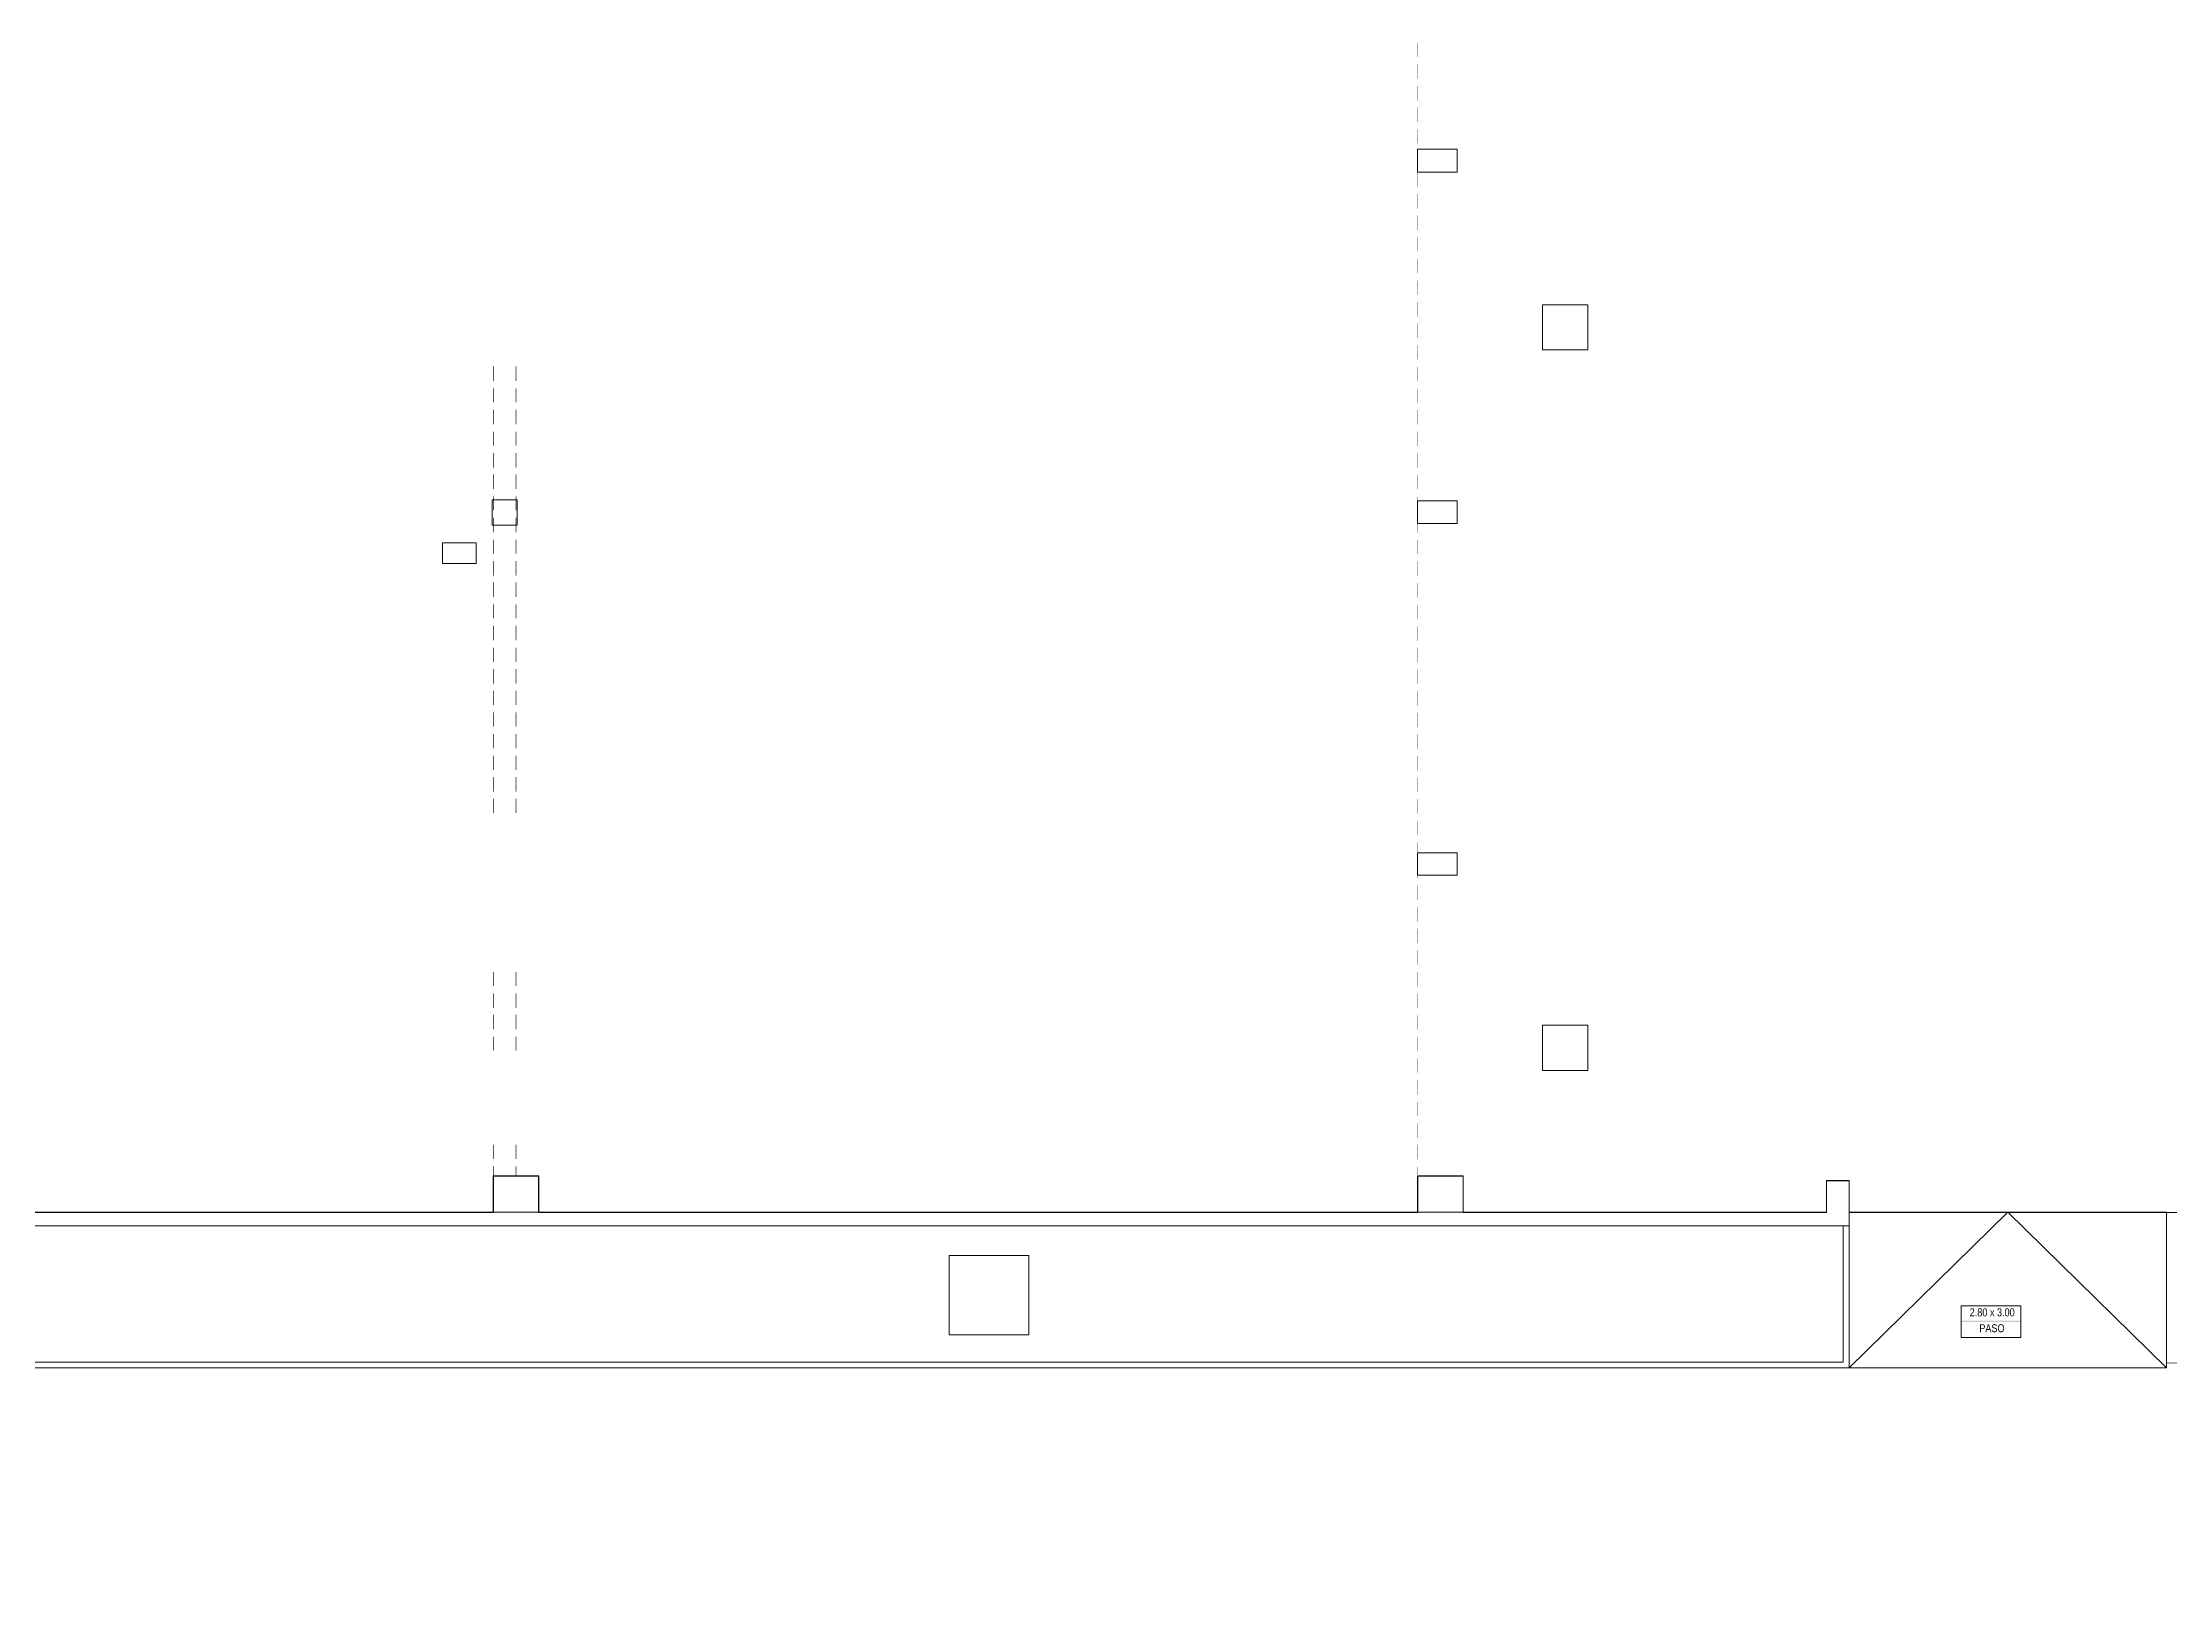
# Model space of a CAD drawing. Header units: millimetres. Extents: x -1039 to -616, y 378 to 719.
# Drawn here: x -800.64 to -779.36, y 581.68 to 597.33 of the extents above; entities that cross this region are included whole.
import ezdxf

# ---------------------------------------------------------------- set-up
doc = ezdxf.new("R2010")
doc.units = ezdxf.units.MM
for name, color, linetype in [('PDF_E-Estructura A', 7, 'CONTINUOUS'), ('PDF_P-Columnas concreto', 7, 'CONTINUOUS'), ('PDF_P-M Lamina', 7, 'CONTINUOUS'), ('PDF_P-Muros Acabados', 7, 'CONTINUOUS'), ('PDF_P-Piso', 7, 'CONTINUOUS'), ('PDF_P-Texto', 7, 'CONTINUOUS'), ('PDF_Texto', 7, 'CONTINUOUS')]:
    doc.layers.add(name, color=color, linetype=linetype)
doc.layers.add('PDF_P-Hatch TODO', color=252, linetype='CONTINUOUS', true_color=0x989898)
doc.layers.add('PDF_P-Proyeccion', color=252, linetype='CONTINUOUS', true_color=0x989898)
doc.styles.add('PDF Arial Narrow', font='PDF Arial Narrow')

msp = doc.modelspace()

# ---------------------------------------------------------------- linework, layer by layer
at = {"layer": 'PDF_E-Estructura A', "lineweight": 5}
msp.add_lwpolyline([(-796.639, 592.333), (-796.302, 592.333), (-796.302, 592.127), (-796.639, 592.127)], close=True, dxfattribs=at)
at = {"layer": 'PDF_P-Columnas concreto', "lineweight": 5}
for points in [[(-785.637, 594.261), (-785.181, 594.261), (-785.181, 594.713), (-785.637, 594.713)], [(-785.637, 587.057), (-785.181, 587.057), (-785.181, 587.508), (-785.637, 587.508)], [(-790.775, 584.412), (-791.569, 584.412), (-791.569, 585.206), (-790.775, 585.206)]]:
    msp.add_lwpolyline(points, close=True, dxfattribs=at)
at = {"layer": 'PDF_P-Hatch TODO', "lineweight": 0}
msp.add_lwpolyline([(-778.79, 585.637), (-782.57, 585.637), (-782.57, 585.956), (-782.796, 585.956), (-782.796, 585.637), (-786.43, 585.637), (-786.43, 586.001), (-786.884, 586.001), (-786.884, 585.637), (-795.675, 585.637), (-795.675, 586.001), (-796.131, 586.001), (-796.131, 585.637), (-810.617, 585.637)], dxfattribs=at)
at = {"layer": 'PDF_P-M Lamina', "lineweight": 5}
for points in [[(-810.605, 584.139), (-782.627, 584.139), (-782.627, 585.502)], [(-810.605, 584.084), (-782.568, 584.084), (-782.568, 585.502)], [(-779.394, 585.502), (-779.394, 584.13), (-769.012, 584.412)]]:
    msp.add_lwpolyline(points, dxfattribs=at)
at = {"layer": 'PDF_P-Muros Acabados', "lineweight": 5}
for points in [[(-786.886, 596.04), (-786.886, 596.268), (-786.489, 596.268), (-786.489, 596.04)], [(-796.142, 592.51), (-795.891, 592.51), (-795.891, 592.761), (-796.142, 592.761)], [(-786.886, 592.524), (-786.886, 592.752), (-786.489, 592.752), (-786.489, 592.524)], [(-786.886, 589.009), (-786.886, 589.232), (-786.489, 589.232), (-786.489, 589.009)]]:
    msp.add_lwpolyline(points, close=True, dxfattribs=at)
for points in [[(-810.842, 585.425), (-810.806, 581.677), (-810.587, 581.677), (-810.614, 585.502), (-782.568, 585.502), (-782.568, 585.954), (-782.796, 585.954), (-782.796, 585.639), (-810.614, 585.639), (-810.614, 586.227), (-810.842, 586.227), (-810.842, 585.99)], [(-795.677, 585.639), (-795.677, 585.999), (-796.128, 585.999), (-796.128, 585.639)], [(-786.43, 585.639), (-786.43, 585.999), (-786.886, 585.999), (-786.886, 585.639)]]:
    msp.add_lwpolyline(points, dxfattribs=at)
at = {"layer": 'PDF_P-Piso', "lineweight": 5}
msp.add_lwpolyline([(-779.394, 585.639), (-782.568, 585.639), (-782.568, 584.084), (-779.394, 584.084)], close=True, dxfattribs=at)
msp.add_lwpolyline([(-782.568, 584.084), (-780.981, 585.639), (-779.394, 584.084)], dxfattribs=at)
at = {"layer": 'PDF_P-Proyeccion', "lineweight": 0}
for points in [[(-796.128, 585.999), (-796.128, 586.004)], [(-795.9, 585.999), (-795.905, 585.999)], [(-786.881, 585.999), (-786.886, 585.999)]]:
    msp.add_lwpolyline(points, dxfattribs=at)
at = {"layer": 'PDF_P-Proyeccion'}
for points in [[(-786.881, 597.334), (-786.886, 597.334), (-786.881, 597.189)], [(-786.886, 597.334), (-786.881, 597.189), (-786.886, 597.189)], [(-786.881, 597.116), (-786.886, 597.116), (-786.881, 596.974)], [(-786.886, 597.116), (-786.881, 596.974), (-786.886, 596.974)], [(-786.881, 596.901), (-786.886, 596.901), (-786.881, 596.755)], [(-786.886, 596.901), (-786.881, 596.755), (-786.886, 596.755)], [(-786.881, 596.687), (-786.886, 596.687), (-786.881, 596.541)], [(-786.886, 596.687), (-786.881, 596.541), (-786.886, 596.541)], [(-786.881, 596.468), (-786.886, 596.468), (-786.881, 596.327)], [(-786.886, 596.468), (-786.881, 596.327), (-786.886, 596.327)], [(-786.881, 596.254), (-786.886, 596.254), (-786.881, 596.108)], [(-786.886, 596.254), (-786.881, 596.108), (-786.886, 596.108)], [(-786.881, 596.035), (-786.886, 596.035), (-786.881, 595.894)], [(-786.886, 596.035), (-786.881, 595.894), (-786.886, 595.894)], [(-786.881, 595.821), (-786.886, 595.821), (-786.881, 595.675)], [(-786.886, 595.821), (-786.881, 595.675), (-786.886, 595.675)], [(-786.881, 595.606), (-786.886, 595.606), (-786.881, 595.46)], [(-786.886, 595.606), (-786.881, 595.46), (-786.886, 595.46)], [(-786.881, 595.388), (-786.886, 595.388), (-786.881, 595.246)], [(-786.886, 595.388), (-786.881, 595.246), (-786.886, 595.246)], [(-786.881, 595.173), (-786.886, 595.173), (-786.881, 595.027)], [(-786.886, 595.173), (-786.881, 595.027), (-786.886, 595.027)], [(-786.881, 594.954), (-786.886, 594.954), (-786.881, 594.813)], [(-786.886, 594.954), (-786.881, 594.813), (-786.886, 594.813)], [(-786.881, 594.74), (-786.886, 594.74), (-786.881, 594.594)], [(-786.886, 594.74), (-786.881, 594.594), (-786.886, 594.594)], [(-786.881, 594.526), (-786.886, 594.526), (-786.881, 594.38)], [(-786.886, 594.526), (-786.881, 594.38), (-786.886, 594.38)], [(-786.881, 594.307), (-786.886, 594.307), (-786.881, 594.166)], [(-786.886, 594.307), (-786.881, 594.166), (-786.886, 594.166)], [(-796.133, 593.951), (-796.128, 593.951), (-796.133, 594.097)], [(-796.128, 593.951), (-796.133, 594.097), (-796.128, 594.097)], [(-795.9, 594.097), (-795.905, 594.097), (-795.9, 593.951)], [(-795.905, 594.097), (-795.9, 593.951), (-795.905, 593.951)], [(-786.881, 594.093), (-786.886, 594.093), (-786.881, 593.947)], [(-786.886, 594.093), (-786.881, 593.947), (-786.886, 593.947)], [(-796.133, 593.737), (-796.128, 593.737), (-796.133, 593.878)], [(-796.128, 593.737), (-796.133, 593.878), (-796.128, 593.878)], [(-795.9, 593.878), (-795.905, 593.878), (-795.9, 593.737)], [(-795.905, 593.878), (-795.9, 593.737), (-795.905, 593.737)], [(-786.881, 593.874), (-786.886, 593.874), (-786.881, 593.732)], [(-786.886, 593.874), (-786.881, 593.732), (-786.886, 593.732)], [(-796.133, 593.518), (-796.128, 593.518), (-796.133, 593.664)], [(-796.128, 593.518), (-796.133, 593.664), (-796.128, 593.664)], [(-795.9, 593.664), (-795.905, 593.664), (-795.9, 593.518)], [(-795.905, 593.664), (-795.9, 593.518), (-795.905, 593.518)], [(-786.881, 593.659), (-786.886, 593.659), (-786.881, 593.513)], [(-786.886, 593.659), (-786.881, 593.513), (-786.886, 593.513)], [(-796.133, 593.304), (-796.128, 593.304), (-796.133, 593.445)], [(-796.128, 593.304), (-796.133, 593.445), (-796.128, 593.445)], [(-795.9, 593.445), (-795.905, 593.445), (-795.9, 593.304)], [(-795.905, 593.445), (-795.9, 593.304), (-795.905, 593.304)], [(-786.881, 593.445), (-786.886, 593.445), (-786.881, 593.299)], [(-786.886, 593.445), (-786.881, 593.299), (-786.886, 593.299)], [(-796.133, 593.085), (-796.128, 593.085), (-796.133, 593.231)], [(-796.128, 593.085), (-796.133, 593.231), (-796.128, 593.231)], [(-795.9, 593.231), (-795.905, 593.231), (-795.9, 593.085)], [(-795.905, 593.231), (-795.9, 593.085), (-795.905, 593.085)], [(-786.881, 593.226), (-786.886, 593.226), (-786.881, 593.085)], [(-786.886, 593.226), (-786.881, 593.085), (-786.886, 593.085)], [(-796.133, 592.871), (-796.128, 592.871), (-796.133, 593.016)], [(-796.128, 592.871), (-796.133, 593.016), (-796.128, 593.016)], [(-795.9, 593.016), (-795.905, 593.016), (-795.9, 592.871)], [(-795.905, 593.016), (-795.9, 592.871), (-795.905, 592.871)], [(-786.881, 593.012), (-786.886, 593.012), (-786.881, 592.866)], [(-786.886, 593.012), (-786.881, 592.866), (-786.886, 592.866)], [(-796.133, 592.656), (-796.128, 592.656), (-796.133, 592.798)], [(-796.128, 592.656), (-796.133, 592.798), (-796.128, 592.798)], [(-795.9, 592.798), (-795.905, 592.798), (-795.9, 592.656)], [(-795.905, 592.798), (-795.9, 592.656), (-795.905, 592.656)], [(-786.881, 592.793), (-786.886, 592.793), (-786.881, 592.652)], [(-786.886, 592.793), (-786.881, 592.652), (-786.886, 592.652)], [(-796.133, 592.437), (-796.128, 592.437), (-796.133, 592.583)], [(-796.128, 592.437), (-796.133, 592.583), (-796.128, 592.583)], [(-795.9, 592.583), (-795.905, 592.583), (-795.9, 592.437)], [(-795.905, 592.583), (-795.9, 592.437), (-795.905, 592.437)], [(-786.881, 592.579), (-786.886, 592.579), (-786.881, 592.433)], [(-786.886, 592.579), (-786.881, 592.433), (-786.886, 592.433)], [(-796.133, 592.223), (-796.128, 592.223), (-796.133, 592.364)], [(-796.128, 592.223), (-796.133, 592.364), (-796.128, 592.364)], [(-795.9, 592.364), (-795.905, 592.364), (-795.9, 592.223)], [(-795.905, 592.364), (-795.9, 592.223), (-795.905, 592.223)], [(-786.881, 592.364), (-786.886, 592.364), (-786.881, 592.219)], [(-786.886, 592.364), (-786.881, 592.219), (-786.886, 592.219)], [(-796.133, 592.004), (-796.128, 592.004), (-796.133, 592.15)], [(-796.128, 592.004), (-796.133, 592.15), (-796.128, 592.15)], [(-795.9, 592.15), (-795.905, 592.15), (-795.9, 592.004)], [(-795.905, 592.15), (-795.9, 592.004), (-795.905, 592.004)], [(-786.881, 592.146), (-786.886, 592.146), (-786.881, 592.004)], [(-786.886, 592.146), (-786.881, 592.004), (-786.886, 592.004)], [(-796.133, 591.79), (-796.128, 591.79), (-796.133, 591.936)], [(-796.128, 591.79), (-796.133, 591.936), (-796.128, 591.936)], [(-795.9, 591.936), (-795.905, 591.936), (-795.9, 591.79)], [(-795.905, 591.936), (-795.9, 591.79), (-795.905, 591.79)], [(-786.881, 591.931), (-786.886, 591.931), (-786.881, 591.785)], [(-786.886, 591.931), (-786.881, 591.785), (-786.886, 591.785)], [(-796.133, 591.576), (-796.128, 591.576), (-796.133, 591.717)], [(-796.128, 591.576), (-796.133, 591.717), (-796.128, 591.717)], [(-795.9, 591.717), (-795.905, 591.717), (-795.9, 591.576)], [(-795.905, 591.717), (-795.9, 591.576), (-795.905, 591.576)], [(-786.881, 591.712), (-786.886, 591.712), (-786.881, 591.571)], [(-786.886, 591.712), (-786.881, 591.571), (-786.886, 591.571)], [(-796.133, 591.357), (-796.128, 591.357), (-796.133, 591.503)], [(-796.128, 591.357), (-796.133, 591.503), (-796.128, 591.503)], [(-795.9, 591.503), (-795.905, 591.503), (-795.9, 591.357)], [(-795.905, 591.503), (-795.9, 591.357), (-795.905, 591.357)], [(-786.881, 591.498), (-786.886, 591.498), (-786.881, 591.352)], [(-786.886, 591.498), (-786.881, 591.352), (-786.886, 591.352)], [(-796.133, 591.142), (-796.128, 591.142), (-796.133, 591.284)], [(-796.128, 591.142), (-796.133, 591.284), (-796.128, 591.284)], [(-795.9, 591.284), (-795.905, 591.284), (-795.9, 591.142)], [(-795.905, 591.284), (-795.9, 591.142), (-795.905, 591.142)], [(-786.881, 591.284), (-786.886, 591.284), (-786.881, 591.138)], [(-786.886, 591.284), (-786.881, 591.138), (-786.886, 591.138)], [(-796.133, 590.924), (-796.128, 590.924), (-796.133, 591.07)], [(-796.128, 590.924), (-796.133, 591.07), (-796.128, 591.07)], [(-795.9, 591.07), (-795.905, 591.07), (-795.9, 590.924)], [(-795.905, 591.07), (-795.9, 590.924), (-795.905, 590.924)], [(-786.881, 591.065), (-786.886, 591.065), (-786.881, 590.924)], [(-786.886, 591.065), (-786.881, 590.924), (-786.886, 590.924)], [(-796.133, 590.709), (-796.128, 590.709), (-796.133, 590.855)], [(-796.128, 590.709), (-796.133, 590.855), (-796.128, 590.855)], [(-795.9, 590.855), (-795.905, 590.855), (-795.9, 590.709)], [(-795.905, 590.855), (-795.9, 590.709), (-795.905, 590.709)], [(-786.881, 590.851), (-786.886, 590.851), (-786.881, 590.705)], [(-786.886, 590.851), (-786.881, 590.705), (-786.886, 590.705)], [(-796.133, 590.495), (-796.128, 590.495), (-796.133, 590.636)], [(-796.128, 590.495), (-796.133, 590.636), (-796.128, 590.636)], [(-795.9, 590.636), (-795.905, 590.636), (-795.9, 590.495)], [(-795.905, 590.636), (-795.9, 590.495), (-795.905, 590.495)], [(-786.881, 590.632), (-786.886, 590.632), (-786.881, 590.49)], [(-786.886, 590.632), (-786.881, 590.49), (-786.886, 590.49)], [(-796.133, 590.276), (-796.128, 590.276), (-796.133, 590.422)], [(-796.128, 590.276), (-796.133, 590.422), (-796.128, 590.422)], [(-795.9, 590.422), (-795.905, 590.422), (-795.9, 590.276)], [(-795.905, 590.422), (-795.9, 590.276), (-795.905, 590.276)], [(-786.881, 590.417), (-786.886, 590.417), (-786.881, 590.272)], [(-786.886, 590.417), (-786.881, 590.272), (-786.886, 590.272)], [(-796.133, 590.062), (-796.128, 590.062), (-796.133, 590.203)], [(-796.128, 590.062), (-796.133, 590.203), (-796.128, 590.203)], [(-795.9, 590.203), (-795.905, 590.203), (-795.9, 590.062)], [(-795.905, 590.203), (-795.9, 590.062), (-795.905, 590.062)], [(-786.881, 590.203), (-786.886, 590.203), (-786.881, 590.057)], [(-786.886, 590.203), (-786.881, 590.057), (-786.886, 590.057)], [(-796.133, 589.843), (-796.128, 589.843), (-796.133, 589.989)], [(-796.128, 589.843), (-796.133, 589.989), (-796.128, 589.989)], [(-795.9, 589.989), (-795.905, 589.989), (-795.9, 589.843)], [(-795.905, 589.989), (-795.9, 589.843), (-795.905, 589.843)], [(-786.881, 589.984), (-786.886, 589.984), (-786.881, 589.843)], [(-786.886, 589.984), (-786.881, 589.843), (-786.886, 589.843)], [(-796.133, 589.629), (-796.128, 589.629), (-796.133, 589.775)], [(-796.128, 589.629), (-796.133, 589.775), (-796.128, 589.775)], [(-795.9, 589.775), (-795.905, 589.775), (-795.9, 589.629)], [(-795.905, 589.775), (-795.9, 589.629), (-795.905, 589.629)], [(-786.881, 589.77), (-786.886, 589.77), (-786.881, 589.624)], [(-786.886, 589.77), (-786.881, 589.624), (-786.886, 589.624)], [(-786.881, 589.551), (-786.886, 589.551), (-786.881, 589.41)], [(-786.886, 589.551), (-786.881, 589.41), (-786.886, 589.41)], [(-786.881, 589.337), (-786.886, 589.337), (-786.881, 589.195)], [(-786.886, 589.337), (-786.881, 589.195), (-786.886, 589.195)], [(-786.881, 589.123), (-786.886, 589.123), (-786.881, 588.977)], [(-786.886, 589.123), (-786.881, 588.977), (-786.886, 588.977)], [(-786.881, 588.904), (-786.886, 588.904), (-786.881, 588.762)], [(-786.886, 588.904), (-786.881, 588.762), (-786.886, 588.762)], [(-786.881, 588.689), (-786.886, 588.689), (-786.881, 588.543)], [(-786.886, 588.689), (-786.881, 588.543), (-786.886, 588.543)], [(-786.881, 588.475), (-786.886, 588.475), (-786.881, 588.329)], [(-786.886, 588.475), (-786.881, 588.329), (-786.886, 588.329)], [(-786.881, 588.256), (-786.886, 588.256), (-786.881, 588.115)], [(-786.886, 588.256), (-786.881, 588.115), (-786.886, 588.115)], [(-796.133, 587.901), (-796.128, 587.901), (-796.133, 588.042)], [(-796.128, 587.901), (-796.133, 588.042), (-796.128, 588.042)], [(-795.9, 588.042), (-795.905, 588.042), (-795.9, 587.901)], [(-795.905, 588.042), (-795.9, 587.901), (-795.905, 587.901)], [(-786.881, 588.042), (-786.886, 588.042), (-786.881, 587.896)], [(-786.886, 588.042), (-786.881, 587.896), (-786.886, 587.896)], [(-796.133, 587.682), (-796.128, 587.682), (-796.133, 587.828)], [(-796.128, 587.682), (-796.133, 587.828), (-796.128, 587.828)], [(-795.9, 587.828), (-795.905, 587.828), (-795.9, 587.682)], [(-795.905, 587.828), (-795.9, 587.682), (-795.905, 587.682)], [(-786.881, 587.823), (-786.886, 587.823), (-786.881, 587.682)], [(-786.886, 587.823), (-786.881, 587.682), (-786.886, 587.682)], [(-796.133, 587.467), (-796.128, 587.467), (-796.133, 587.613)], [(-796.128, 587.467), (-796.133, 587.613), (-796.128, 587.613)], [(-795.9, 587.613), (-795.905, 587.613), (-795.9, 587.467)], [(-795.905, 587.613), (-795.9, 587.467), (-795.905, 587.467)], [(-786.881, 587.609), (-786.886, 587.609), (-786.881, 587.463)], [(-786.886, 587.609), (-786.881, 587.463), (-786.886, 587.463)], [(-796.133, 587.253), (-796.128, 587.253), (-796.133, 587.394)], [(-796.128, 587.253), (-796.133, 587.394), (-796.128, 587.394)], [(-795.9, 587.394), (-795.905, 587.394), (-795.9, 587.253)], [(-795.905, 587.394), (-795.9, 587.253), (-795.905, 587.253)], [(-786.881, 587.394), (-786.886, 587.394), (-786.881, 587.249)], [(-786.886, 587.394), (-786.881, 587.249), (-786.886, 587.249)], [(-786.881, 587.176), (-786.886, 587.176), (-786.881, 587.034)], [(-786.886, 587.176), (-786.881, 587.034), (-786.886, 587.034)], [(-786.881, 586.961), (-786.886, 586.961), (-786.881, 586.815)], [(-786.886, 586.961), (-786.881, 586.815), (-786.886, 586.815)], [(-786.881, 586.742), (-786.886, 586.742), (-786.881, 586.601)], [(-786.886, 586.742), (-786.881, 586.601), (-786.886, 586.601)], [(-786.881, 586.528), (-786.886, 586.528), (-786.881, 586.382)], [(-786.886, 586.528), (-786.881, 586.382), (-786.886, 586.382)], [(-796.133, 586.172), (-796.128, 586.172), (-796.133, 586.314)], [(-796.128, 586.172), (-796.133, 586.314), (-796.128, 586.314)], [(-795.9, 586.314), (-795.905, 586.314), (-795.9, 586.172)], [(-795.905, 586.314), (-795.9, 586.172), (-795.905, 586.172)], [(-786.881, 586.314), (-786.886, 586.314), (-786.881, 586.168)], [(-786.886, 586.314), (-786.881, 586.168), (-786.886, 586.168)], [(-796.133, 585.999), (-796.128, 585.999), (-796.133, 586.099)], [(-796.128, 585.999), (-796.133, 586.099), (-796.128, 586.099)], [(-796.051, 585.999), (-796.051, 586.004), (-796.128, 585.999)], [(-796.051, 586.004), (-796.128, 585.999), (-796.128, 586.004)], [(-795.9, 585.999), (-795.9, 586.004), (-795.978, 585.999)], [(-795.9, 586.004), (-795.978, 585.999), (-795.978, 586.004)], [(-795.9, 586.099), (-795.905, 586.099), (-795.9, 585.999)], [(-795.905, 586.099), (-795.9, 585.999), (-795.905, 585.999)], [(-786.881, 586.095), (-786.886, 586.095), (-786.881, 585.999)], [(-786.886, 586.095), (-786.881, 585.999), (-786.886, 585.999)]]:
    msp.add_solid(points, dxfattribs=at)
at = {"layer": 'PDF_P-Texto', "lineweight": 0}
msp.add_lwpolyline([(-781.449, 584.704), (-780.851, 584.704), (-780.851, 584.387), (-781.449, 584.387)], close=True, dxfattribs=at)
at = {"layer": 'PDF_P-Texto'}
for points in [[(-780.854, 584.54), (-780.854, 584.554), (-781.446, 584.54)], [(-780.854, 584.554), (-781.446, 584.54), (-781.446, 584.554)]]:
    msp.add_solid(points, dxfattribs=at)

# ---------------------------------------------------------------- texts
at = {"layer": 'PDF_Texto', "attachment_point": 4, "style": 'PDF Arial Narrow'}
for s, insert, char_height, width in [('2.80 x 3.00', (-781.363, 584.637), 0.07941, 0.57793), ('PASO', (-781.267, 584.478), 0.0794, 0.2647)]:
    msp.add_mtext(s, dxfattribs=dict(at, insert=insert, char_height=char_height, width=width))

doc.saveas('drawing.dxf')
